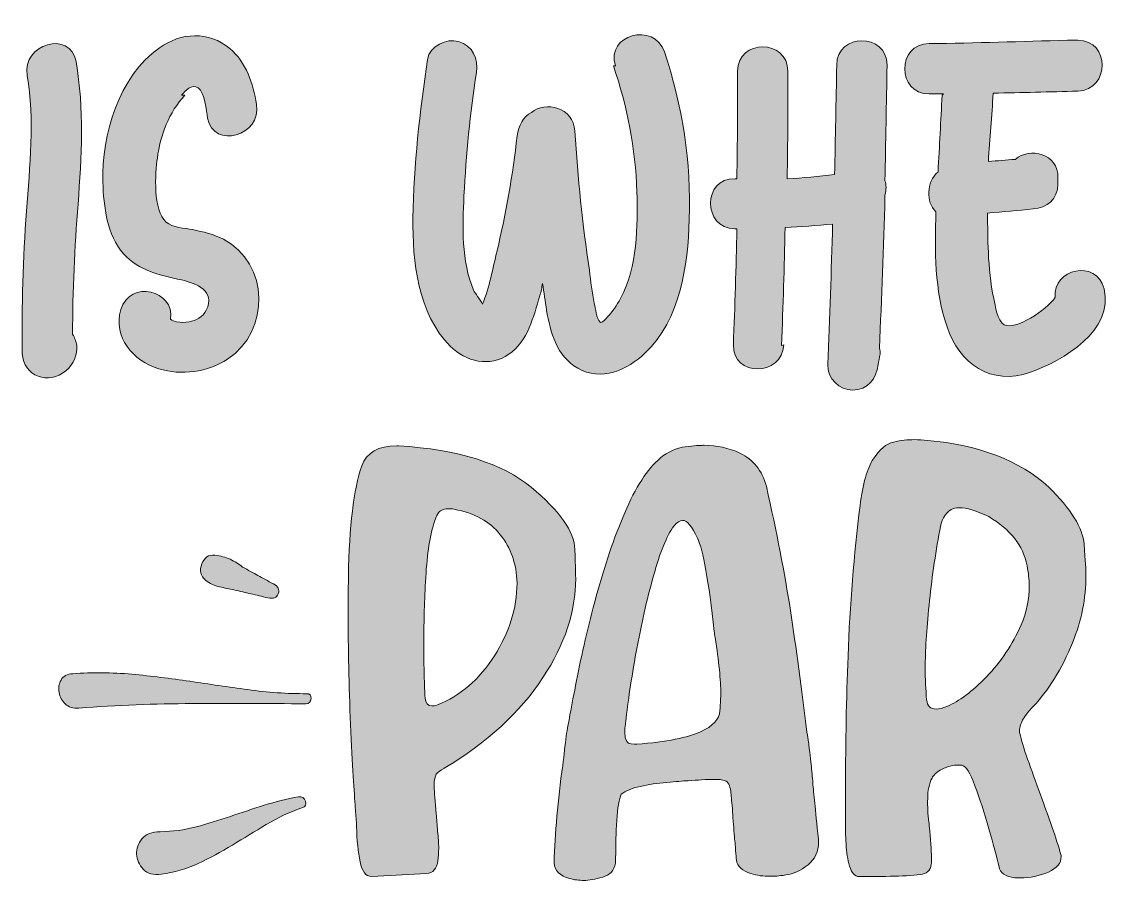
# Model space of a CAD drawing. Header units: inches. Extents: x 50 to 452, y -453 to -47.
# Drawn here: x 49.9 to 250.8, y -452 to -292.3 of the extents above; entities that cross this region are included whole.
import ezdxf

# ---------------------------------------------------------------- set-up
doc = ezdxf.new("R2010")
doc.units = ezdxf.units.IN
doc.header["$MEASUREMENT"] = 0
doc.layers.add('Layer 1', color=7, linetype='Continuous')

# ---------------------------------------------------------------- blocks, each defined once
blk = doc.blocks.new('block 4')
at = {"layer": 'Layer 1', "true_color": 0x0b0b0b}
h = blk.add_hatch(color=28, dxfattribs=at)
h.dxf.hatch_style = 2
edge = h.paths.add_edge_path()
edge.add_spline(control_points=[(89.38, -397.94), (90.5, -398.22), (91.56, -398.47), (92.55, -398.69), (93.54, -398.92), (94.59, -399.17), (95.71, -399.44), (96.7, -399.67), (97.34, -399.41), (97.62, -398.67), (97.9, -397.94), (97.6, -397.32), (96.71, -396.83), (95.69, -396.29), (94.74, -395.77), (93.85, -395.27), (92.97, -394.79), (92.02, -394.26), (91, -393.72), (90.3, -393.15), (89.52, -392.67), (88.68, -392.27), (87.84, -391.87), (86.9, -391.62), (85.85, -391.52), (84.68, -391.39), (83.87, -391.91), (83.41, -393.12), (82.94, -394.33), (83.17, -395.34), (84.09, -396.15), (84.92, -396.78), (85.8, -397.19), (86.72, -397.39), (87.64, -397.58), (88.53, -397.77), (89.38, -397.94)], knot_values=[0, 0, 0, 0, 1, 1, 1, 2, 2, 2, 3, 3, 3, 4, 4, 4, 5, 5, 5, 6, 6, 6, 7, 7, 7, 8, 8, 8, 9, 9, 9, 10, 10, 10, 11, 11, 11, 12, 12, 12, 12], degree=3, periodic=1)
h = blk.add_hatch(color=28, dxfattribs=at)
h.dxf.hatch_style = 2
edge = h.paths.add_edge_path()
edge.add_spline(control_points=[(102.74, -419.12), (103.33, -419.11), (103.66, -418.79), (103.72, -418.17), (103.78, -417.54), (103.52, -417.24), (102.92, -417.25), (99.27, -417.26), (95.62, -417.01), (91.99, -416.5), (88.35, -416), (84.76, -415.48), (81.19, -414.94), (77.63, -414.4), (74.03, -413.97), (70.38, -413.63), (66.74, -413.3), (63.1, -413.27), (59.47, -413.53), (58.39, -413.58), (57.65, -413.98), (57.25, -414.71), (56.86, -415.44), (56.73, -416.22), (56.89, -417.05), (57.04, -417.87), (57.42, -418.57), (58.03, -419.16), (58.63, -419.74), (59.47, -420), (60.55, -419.94), (67.71, -419.39), (74.74, -419.1), (81.64, -419.09), (88.53, -419.08), (95.57, -419.08), (102.74, -419.12)], knot_values=[0, 0, 0, 0, 1, 1, 1, 2, 2, 2, 3, 3, 3, 4, 4, 4, 5, 5, 5, 6, 6, 6, 7, 7, 7, 8, 8, 8, 9, 9, 9, 10, 10, 10, 11, 11, 11, 12, 12, 12, 12], degree=3, periodic=1)
h = blk.add_hatch(color=28, dxfattribs=at)
h.dxf.hatch_style = 2
edge = h.paths.add_edge_path()
edge.add_spline(control_points=[(75.67, -442.91), (74.13, -442.92), (73, -443.38), (72.28, -444.25), (71.56, -445.13), (71.23, -446.07), (71.3, -447.1), (71.37, -448.12), (71.79, -449.04), (72.54, -449.88), (73.3, -450.71), (74.41, -451.01), (75.87, -450.8), (78.29, -450.5), (80.57, -449.84), (82.72, -448.82), (84.88, -447.81), (87, -446.66), (89.1, -445.39), (91.19, -444.12), (93.29, -442.86), (95.38, -441.59), (97.48, -440.31), (99.68, -439.28), (101.98, -438.47), (102.67, -438.28), (102.91, -437.86), (102.68, -437.24), (102.46, -436.62), (102.03, -436.34), (101.39, -436.41), (99.25, -436.81), (97.12, -437.34), (95.03, -437.99), (92.94, -438.65), (90.83, -439.34), (88.72, -440.07), (86.6, -440.79), (84.48, -441.44), (82.34, -442), (80.2, -442.57), (77.98, -442.87), (75.67, -442.91)], knot_values=[0, 0, 0, 0, 1, 1, 1, 2, 2, 2, 3, 3, 3, 4, 4, 4, 5, 5, 5, 6, 6, 6, 7, 7, 7, 8, 8, 8, 9, 9, 9, 10, 10, 10, 11, 11, 11, 12, 12, 12, 13, 13, 13, 14, 14, 14, 14], degree=3, periodic=1)
at = {"layer": 'Layer 1', "lineweight": 0}
for points, knots in [([(89.38, -397.94), (90.5, -398.22), (91.56, -398.47), (92.55, -398.69), (93.54, -398.92), (94.59, -399.17), (95.71, -399.44), (96.7, -399.67), (97.34, -399.41), (97.62, -398.67), (97.9, -397.94), (97.6, -397.32), (96.71, -396.83), (95.69, -396.29), (94.74, -395.77), (93.85, -395.27), (92.97, -394.79), (92.02, -394.26), (91, -393.72), (90.3, -393.15), (89.52, -392.67), (88.68, -392.27), (87.84, -391.87), (86.9, -391.62), (85.85, -391.52), (84.68, -391.39), (83.87, -391.91), (83.41, -393.12), (82.94, -394.33), (83.17, -395.34), (84.09, -396.15), (84.92, -396.78), (85.8, -397.19), (86.72, -397.39), (87.64, -397.58), (88.53, -397.77), (89.38, -397.94)], [0, 0, 0, 0, 1, 1, 1, 2, 2, 2, 3, 3, 3, 4, 4, 4, 5, 5, 5, 6, 6, 6, 7, 7, 7, 8, 8, 8, 9, 9, 9, 10, 10, 10, 11, 11, 11, 12, 12, 12, 12]), ([(102.74, -419.12), (103.33, -419.11), (103.66, -418.79), (103.72, -418.17), (103.78, -417.54), (103.52, -417.24), (102.92, -417.25), (99.27, -417.26), (95.62, -417.01), (91.99, -416.5), (88.35, -416), (84.76, -415.48), (81.19, -414.94), (77.63, -414.4), (74.03, -413.97), (70.38, -413.63), (66.74, -413.3), (63.1, -413.27), (59.47, -413.53), (58.39, -413.58), (57.65, -413.98), (57.25, -414.71), (56.86, -415.44), (56.73, -416.22), (56.89, -417.05), (57.04, -417.87), (57.42, -418.57), (58.03, -419.16), (58.63, -419.74), (59.47, -420), (60.55, -419.94), (67.71, -419.39), (74.74, -419.1), (81.64, -419.09), (88.53, -419.08), (95.57, -419.08), (102.74, -419.12)], [0, 0, 0, 0, 1, 1, 1, 2, 2, 2, 3, 3, 3, 4, 4, 4, 5, 5, 5, 6, 6, 6, 7, 7, 7, 8, 8, 8, 9, 9, 9, 10, 10, 10, 11, 11, 11, 12, 12, 12, 12]), ([(75.67, -442.91), (74.13, -442.92), (73, -443.38), (72.28, -444.25), (71.56, -445.13), (71.23, -446.07), (71.3, -447.1), (71.37, -448.12), (71.79, -449.04), (72.54, -449.88), (73.3, -450.71), (74.41, -451.01), (75.87, -450.8), (78.29, -450.5), (80.57, -449.84), (82.72, -448.82), (84.88, -447.81), (87, -446.66), (89.1, -445.39), (91.19, -444.12), (93.29, -442.86), (95.38, -441.59), (97.48, -440.31), (99.68, -439.28), (101.98, -438.47), (102.67, -438.28), (102.91, -437.86), (102.68, -437.24), (102.46, -436.62), (102.03, -436.34), (101.39, -436.41), (99.25, -436.81), (97.12, -437.34), (95.03, -437.99), (92.94, -438.65), (90.83, -439.34), (88.72, -440.07), (86.6, -440.79), (84.48, -441.44), (82.34, -442), (80.2, -442.57), (77.98, -442.87), (75.67, -442.91)], [0, 0, 0, 0, 1, 1, 1, 2, 2, 2, 3, 3, 3, 4, 4, 4, 5, 5, 5, 6, 6, 6, 7, 7, 7, 8, 8, 8, 9, 9, 9, 10, 10, 10, 11, 11, 11, 12, 12, 12, 13, 13, 13, 14, 14, 14, 14])]:
    blk.add_open_spline(points, degree=3, knots=knots, dxfattribs=at)
blk = doc.blocks.new('block 10')
at = {"layer": 'Layer 1', "true_color": 0x0b0b0b}
h = blk.add_hatch(color=28, dxfattribs=at)
h.dxf.hatch_style = 2
edge = h.paths.add_edge_path()
edge.add_spline(control_points=[(114.99, -451.25), (113.89, -451.2), (113.18, -450.3), (112.83, -448.49), (112.48, -446.68), (112.23, -444.52), (112.18, -441.96), (112.13, -440.91), (112.03, -439.91), (111.98, -438.9), (111.78, -436.54), (111.48, -431.72), (111.12, -424.34), (110.78, -416.96), (110.62, -410.03), (110.62, -403.55), (110.62, -400.89), (110.62, -398.18), (110.67, -395.42), (110.82, -386.13), (111.63, -379.25), (113.13, -374.89), (114.04, -372.43), (116.2, -371.17), (119.66, -371.17), (119.66, -371.17), (119.96, -371.17), (119.96, -371.17), (131.06, -371.87), (139.29, -374.43), (144.61, -378.85), (149.94, -383.27), (152.65, -387.14), (152.75, -390.45), (152.85, -393.76), (152.9, -395.57), (152.9, -395.87), (152.9, -401.95), (150.89, -408.07), (146.82, -414.25), (142.56, -420.73), (136.43, -426.35), (128.45, -431.12), (128.4, -431.12), (128.4, -431.12), (128.4, -431.17), (127.75, -431.52), (127.24, -431.87), (126.99, -432.22), (126.74, -432.63), (126.59, -433.28), (126.59, -434.18), (126.59, -434.18), (126.59, -434.48), (126.59, -434.48), (126.64, -435.54), (126.74, -437.25), (126.99, -439.6), (127.04, -440.56), (127.14, -441.61), (127.24, -442.82), (127.39, -443.97), (127.44, -445.03), (127.44, -445.98), (127.44, -446.83), (127.39, -447.59), (127.29, -448.29), (127.09, -449.8), (126.39, -450.6), (125.19, -450.7), (125.19, -450.7), (114.99, -451.25), (114.99, -451.25)], knot_values=[0, 0, 0, 0, 1, 1, 1, 2, 2, 2, 3, 3, 3, 4, 4, 4, 5, 5, 5, 6, 6, 6, 7, 7, 7, 8, 8, 8, 9, 9, 9, 10, 10, 10, 11, 11, 11, 12, 12, 12, 13, 13, 13, 14, 14, 14, 15, 15, 15, 16, 16, 16, 17, 17, 17, 18, 18, 18, 19, 19, 19, 20, 20, 20, 21, 21, 21, 22, 22, 22, 23, 23, 23, 24, 24, 24, 24], degree=3, periodic=1)
edge = h.paths.add_edge_path()
edge.add_spline(control_points=[(125.03, -395.62), (124.78, -399.94), (124.68, -403.86), (124.68, -407.37), (124.68, -407.37), (124.68, -409.98), (124.68, -409.98), (124.73, -414.25), (124.83, -416.96), (124.93, -418.07), (125.03, -419.02), (125.44, -419.52), (126.19, -419.52), (126.49, -419.52), (126.84, -419.47), (127.19, -419.32), (131.46, -417.66), (134.97, -414.6), (137.79, -410.23), (140.55, -405.86), (141.96, -401.35), (142, -396.68), (141.9, -393.11), (140.85, -390.15), (138.89, -387.69), (136.93, -385.23), (134.07, -383.67), (130.31, -382.97), (129.9, -382.87), (129.55, -382.87), (129.2, -382.87), (128.7, -382.87), (128.3, -382.92), (128, -383.12), (127.44, -383.42), (127.04, -384.07), (126.69, -385.08), (125.84, -387.74), (125.28, -391.25), (125.03, -395.62)], knot_values=[0, 0, 0, 0, 1, 1, 1, 2, 2, 2, 3, 3, 3, 4, 4, 4, 5, 5, 5, 6, 6, 6, 7, 7, 7, 8, 8, 8, 9, 9, 9, 10, 10, 10, 11, 11, 11, 12, 12, 12, 13, 13, 13, 13], degree=3, periodic=1)
h = blk.add_hatch(color=28, dxfattribs=at)
h.dxf.hatch_style = 2
edge = h.paths.add_edge_path()
edge.add_spline(control_points=[(153.25, -413.9), (154.2, -408.98), (155.46, -403.71), (157.02, -398.08), (158.57, -392.51), (160.33, -387.39), (162.39, -382.77), (164.4, -378.2), (166.66, -374.94), (169.11, -373.03), (170.67, -371.97), (172.28, -371.37), (173.83, -371.27), (175.44, -371.12), (176.39, -371.07), (176.8, -371.07), (179.11, -371.07), (181.32, -371.57), (183.43, -372.53), (185.88, -373.68), (187.54, -375.74), (188.34, -378.7), (190.25, -387.24), (191.76, -394.92), (192.81, -401.8), (193.87, -408.68), (194.87, -416.21), (195.88, -424.39), (195.88, -424.39), (195.98, -424.99), (195.98, -424.99), (196.33, -427.35), (196.53, -429.16), (196.68, -430.37), (196.78, -431.57), (196.88, -432.73), (196.98, -433.83), (197.03, -434.78), (197.18, -436.04), (197.33, -437.6), (197.48, -439.15), (197.68, -441.41), (198.03, -444.27), (198.03, -444.27), (198.03, -444.78), (198.03, -444.78), (198.03, -446.63), (197.38, -448.04), (196.08, -449.04), (194.67, -450.15), (193.32, -450.8), (191.96, -450.95), (190.65, -451.15), (189.7, -451.2), (189.05, -451.2), (187.79, -451.2), (186.59, -451.05), (185.48, -450.7), (183.88, -450.2), (182.97, -449.34), (182.77, -448.19), (182.72, -447.84), (182.67, -447.24), (182.62, -446.38), (182.57, -445.53), (182.47, -444.52), (182.37, -443.37), (182.22, -441.71), (182.12, -440.16), (182.02, -438.6), (181.87, -437.09), (181.77, -436.04), (181.72, -435.44), (181.57, -434.28), (181.21, -433.58), (180.66, -433.43), (180.11, -433.23), (179.41, -433.18), (178.65, -433.18), (178, -433.18), (177.2, -433.18), (176.3, -433.28), (175.54, -433.33), (174.74, -433.38), (173.83, -433.43), (172.83, -433.48), (171.48, -433.58), (169.82, -433.73), (168.11, -433.88), (166.45, -434.13), (164.9, -434.48), (163.29, -434.84), (162.14, -435.34), (161.38, -435.94), (160.93, -436.84), (160.68, -438.45), (160.53, -440.81), (160.38, -443.17), (160.33, -445.28), (160.33, -447.09), (160.28, -447.84), (160.28, -448.39), (160.28, -448.74), (160.08, -450.1), (159.27, -451), (157.92, -451.35), (156.51, -451.75), (155.36, -451.96), (154.4, -451.96), (153.55, -451.96), (152.65, -451.86), (151.79, -451.6), (149.99, -451.15), (149.03, -450.2), (148.88, -448.69), (149.03, -443.22), (149.58, -437.14), (150.49, -430.57), (150.74, -428.61), (150.94, -426.8), (151.14, -425.14), (151.54, -422.58), (152.25, -418.87), (153.25, -413.9)], knot_values=[0, 0, 0, 0, 1, 1, 1, 2, 2, 2, 3, 3, 3, 4, 4, 4, 5, 5, 5, 6, 6, 6, 7, 7, 7, 8, 8, 8, 9, 9, 9, 10, 10, 10, 11, 11, 11, 12, 12, 12, 13, 13, 13, 14, 14, 14, 15, 15, 15, 16, 16, 16, 17, 17, 17, 18, 18, 18, 19, 19, 19, 20, 20, 20, 21, 21, 21, 22, 22, 22, 23, 23, 23, 24, 24, 24, 25, 25, 25, 26, 26, 26, 27, 27, 27, 28, 28, 28, 29, 29, 29, 30, 30, 30, 31, 31, 31, 32, 32, 32, 33, 33, 33, 34, 34, 34, 35, 35, 35, 36, 36, 36, 37, 37, 37, 38, 38, 38, 39, 39, 39, 40, 40, 40, 41, 41, 41, 41], degree=3, periodic=1)
edge = h.paths.add_edge_path()
edge.add_spline(control_points=[(175.54, -388.34), (174.49, -386.13), (173.58, -385.03), (172.78, -385.03), (172.28, -385.03), (171.73, -385.38), (171.17, -386.08), (169.82, -387.89), (168.56, -391), (167.36, -395.37), (166.1, -399.79), (165.05, -404.51), (164.15, -409.48), (163.24, -414.5), (162.59, -418.82), (162.19, -422.43), (162.19, -422.58), (162.19, -422.73), (162.14, -422.89), (162.03, -423.44), (162.03, -423.89), (162.03, -424.34), (162.03, -424.84), (162.09, -425.3), (162.19, -425.7), (162.34, -426.35), (162.89, -426.65), (163.84, -426.65), (163.84, -426.65), (164.24, -426.65), (164.24, -426.65), (169.82, -426.2), (173.79, -425.4), (176.09, -424.34), (178.4, -423.29), (179.61, -421.98), (179.71, -420.42), (179.81, -418.87), (179.86, -417.86), (179.86, -417.31), (179.86, -414.75), (179.51, -411.24), (178.81, -406.82), (178.75, -406.47), (178.7, -406.07), (178.65, -405.66), (177.6, -396.32), (176.6, -390.55), (175.54, -388.34)], knot_values=[0, 0, 0, 0, 1, 1, 1, 2, 2, 2, 3, 3, 3, 4, 4, 4, 5, 5, 5, 6, 6, 6, 7, 7, 7, 8, 8, 8, 9, 9, 9, 10, 10, 10, 11, 11, 11, 12, 12, 12, 13, 13, 13, 14, 14, 14, 15, 15, 15, 16, 16, 16, 16], degree=3, periodic=1)
h = blk.add_hatch(color=28, dxfattribs=at)
h.dxf.hatch_style = 2
edge = h.paths.add_edge_path()
edge.add_spline(control_points=[(231.62, -449.45), (231.17, -447.69), (230.52, -445.33), (229.71, -442.37), (228.86, -439.45), (228, -436.79), (227.1, -434.38), (226.2, -431.97), (225.39, -430.67), (224.64, -430.52), (224.64, -430.52), (224.19, -430.52), (224.19, -430.52), (222.99, -430.52), (221.93, -430.77), (221.03, -431.27), (220.02, -431.82), (219.37, -432.37), (219.12, -432.93), (218.57, -434.03), (218.32, -435.29), (218.32, -436.74), (218.27, -438.2), (218.36, -439.66), (218.52, -441.11), (218.57, -441.26), (218.57, -441.41), (218.57, -441.56), (218.57, -441.66), (218.57, -441.76), (218.62, -441.81), (218.87, -444.37), (219.02, -446.33), (219.02, -447.69), (219.02, -448.19), (219.02, -448.59), (218.97, -448.94), (218.82, -450.15), (218.11, -450.8), (216.96, -450.85), (215.4, -451.05), (213.49, -451.15), (211.34, -451.2), (209.13, -451.25), (207.22, -451.25), (205.56, -451.25), (204.76, -451.2), (204.16, -450.55), (203.81, -449.3), (203.45, -448.09), (203.2, -446.73), (203.15, -445.18), (203.05, -443.62), (203.05, -442.17), (203.05, -440.91), (203.05, -440.91), (203.05, -434.18), (203.05, -434.18), (203.05, -426.3), (203.2, -418.32), (203.51, -410.28), (203.85, -400.79), (204.61, -391.46), (205.76, -382.27), (206.27, -378.25), (207.07, -375.34), (208.22, -373.58), (209.38, -371.82), (210.63, -370.77), (211.99, -370.47), (213.34, -370.17), (214.6, -370.02), (215.85, -370.02), (216.61, -370.02), (217.41, -370.07), (218.27, -370.17), (227.91, -371.02), (235.44, -373.88), (240.81, -378.85), (244.98, -382.92), (247.14, -386.43), (247.39, -389.45), (247.64, -392.51), (247.74, -394.42), (247.74, -395.27), (247.74, -399.54), (246.89, -403.71), (245.23, -407.77), (243.27, -412.64), (240.76, -416.61), (237.8, -419.77), (237.19, -420.38), (236.64, -421.08), (236.14, -421.88), (235.64, -422.68), (235.39, -423.44), (235.39, -424.14), (235.39, -424.29), (235.39, -424.49), (235.44, -424.64), (235.69, -425.8), (236.19, -427.4), (236.89, -429.41), (237.6, -431.42), (238.35, -433.58), (239.2, -435.89), (240.91, -440.46), (242.21, -444.17), (243.07, -447.14), (243.07, -447.29), (243.12, -447.44), (243.12, -447.54), (243.12, -448.74), (242.32, -449.7), (240.76, -450.4), (239.1, -451.15), (237.34, -451.5), (235.49, -451.5), (235.49, -451.5), (235.24, -451.5), (235.24, -451.5), (233.28, -451.45), (232.12, -450.9), (231.67, -449.8), (231.62, -449.7), (231.62, -449.6), (231.62, -449.45)], knot_values=[0, 0, 0, 0, 1, 1, 1, 2, 2, 2, 3, 3, 3, 4, 4, 4, 5, 5, 5, 6, 6, 6, 7, 7, 7, 8, 8, 8, 9, 9, 9, 10, 10, 10, 11, 11, 11, 12, 12, 12, 13, 13, 13, 14, 14, 14, 15, 15, 15, 16, 16, 16, 17, 17, 17, 18, 18, 18, 19, 19, 19, 20, 20, 20, 21, 21, 21, 22, 22, 22, 23, 23, 23, 24, 24, 24, 25, 25, 25, 26, 26, 26, 27, 27, 27, 28, 28, 28, 29, 29, 29, 30, 30, 30, 31, 31, 31, 32, 32, 32, 33, 33, 33, 34, 34, 34, 35, 35, 35, 36, 36, 36, 37, 37, 37, 38, 38, 38, 39, 39, 39, 40, 40, 40, 41, 41, 41, 42, 42, 42, 42], degree=3, periodic=1)
edge = h.paths.add_edge_path()
edge.add_spline(control_points=[(224.19, -382.67), (223.59, -382.67), (223.09, -382.77), (222.68, -383.02), (221.48, -383.77), (220.78, -385.03), (220.57, -386.84), (219.72, -391.5), (219.02, -396.17), (218.57, -400.79), (218.11, -405.46), (217.86, -409.33), (217.86, -412.39), (217.86, -414.5), (217.97, -416.46), (218.11, -418.37), (218.27, -419.52), (218.87, -420.12), (219.92, -420.12), (220.42, -420.12), (221.13, -419.92), (221.88, -419.62), (224.14, -418.67), (226.6, -416.86), (229.26, -414.1), (231.92, -411.34), (234.08, -408.12), (235.69, -404.46), (236.69, -402.05), (237.19, -399.64), (237.19, -397.23), (237.19, -395.97), (237.04, -394.72), (236.79, -393.46), (236.04, -389.7), (233.68, -386.68), (229.66, -384.33), (227.3, -383.22), (225.5, -382.67), (224.19, -382.67)], knot_values=[0, 0, 0, 0, 1, 1, 1, 2, 2, 2, 3, 3, 3, 4, 4, 4, 5, 5, 5, 6, 6, 6, 7, 7, 7, 8, 8, 8, 9, 9, 9, 10, 10, 10, 11, 11, 11, 12, 12, 12, 13, 13, 13, 13], degree=3, periodic=1)
at = {"layer": 'Layer 1', "lineweight": 0}
for points, knots in [([(114.99, -451.25), (113.89, -451.2), (113.18, -450.3), (112.83, -448.49), (112.48, -446.68), (112.23, -444.52), (112.18, -441.96), (112.13, -440.91), (112.03, -439.91), (111.98, -438.9), (111.78, -436.54), (111.48, -431.72), (111.12, -424.34), (110.78, -416.96), (110.62, -410.03), (110.62, -403.55), (110.62, -400.89), (110.62, -398.18), (110.67, -395.42), (110.82, -386.13), (111.63, -379.25), (113.13, -374.89), (114.04, -372.43), (116.2, -371.17), (119.66, -371.17), (119.66, -371.17), (119.96, -371.17), (119.96, -371.17), (131.06, -371.87), (139.29, -374.43), (144.61, -378.85), (149.94, -383.27), (152.65, -387.14), (152.75, -390.45), (152.85, -393.76), (152.9, -395.57), (152.9, -395.87), (152.9, -401.95), (150.89, -408.07), (146.82, -414.25), (142.56, -420.73), (136.43, -426.35), (128.45, -431.12), (128.4, -431.12), (128.4, -431.12), (128.4, -431.17), (127.75, -431.52), (127.24, -431.87), (126.99, -432.22), (126.74, -432.63), (126.59, -433.28), (126.59, -434.18), (126.59, -434.18), (126.59, -434.48), (126.59, -434.48), (126.64, -435.54), (126.74, -437.25), (126.99, -439.6), (127.04, -440.56), (127.14, -441.61), (127.24, -442.82), (127.39, -443.97), (127.44, -445.03), (127.44, -445.98), (127.44, -446.83), (127.39, -447.59), (127.29, -448.29), (127.09, -449.8), (126.39, -450.6), (125.19, -450.7), (125.19, -450.7), (114.99, -451.25), (114.99, -451.25)], [0, 0, 0, 0, 1, 1, 1, 2, 2, 2, 3, 3, 3, 4, 4, 4, 5, 5, 5, 6, 6, 6, 7, 7, 7, 8, 8, 8, 9, 9, 9, 10, 10, 10, 11, 11, 11, 12, 12, 12, 13, 13, 13, 14, 14, 14, 15, 15, 15, 16, 16, 16, 17, 17, 17, 18, 18, 18, 19, 19, 19, 20, 20, 20, 21, 21, 21, 22, 22, 22, 23, 23, 23, 24, 24, 24, 24]), ([(153.25, -413.9), (154.2, -408.98), (155.46, -403.71), (157.02, -398.08), (158.57, -392.51), (160.33, -387.39), (162.39, -382.77), (164.4, -378.2), (166.66, -374.94), (169.11, -373.03), (170.67, -371.97), (172.28, -371.37), (173.83, -371.27), (175.44, -371.12), (176.39, -371.07), (176.8, -371.07), (179.11, -371.07), (181.32, -371.57), (183.43, -372.53), (185.88, -373.68), (187.54, -375.74), (188.34, -378.7), (190.25, -387.24), (191.76, -394.92), (192.81, -401.8), (193.87, -408.68), (194.87, -416.21), (195.88, -424.39), (195.88, -424.39), (195.98, -424.99), (195.98, -424.99), (196.33, -427.35), (196.53, -429.16), (196.68, -430.37), (196.78, -431.57), (196.88, -432.73), (196.98, -433.83), (197.03, -434.78), (197.18, -436.04), (197.33, -437.6), (197.48, -439.15), (197.68, -441.41), (198.03, -444.27), (198.03, -444.27), (198.03, -444.78), (198.03, -444.78), (198.03, -446.63), (197.38, -448.04), (196.08, -449.04), (194.67, -450.15), (193.32, -450.8), (191.96, -450.95), (190.65, -451.15), (189.7, -451.2), (189.05, -451.2), (187.79, -451.2), (186.59, -451.05), (185.48, -450.7), (183.88, -450.2), (182.97, -449.34), (182.77, -448.19), (182.72, -447.84), (182.67, -447.24), (182.62, -446.38), (182.57, -445.53), (182.47, -444.52), (182.37, -443.37), (182.22, -441.71), (182.12, -440.16), (182.02, -438.6), (181.87, -437.09), (181.77, -436.04), (181.72, -435.44), (181.57, -434.28), (181.21, -433.58), (180.66, -433.43), (180.11, -433.23), (179.41, -433.18), (178.65, -433.18), (178, -433.18), (177.2, -433.18), (176.3, -433.28), (175.54, -433.33), (174.74, -433.38), (173.83, -433.43), (172.83, -433.48), (171.48, -433.58), (169.82, -433.73), (168.11, -433.88), (166.45, -434.13), (164.9, -434.48), (163.29, -434.84), (162.14, -435.34), (161.38, -435.94), (160.93, -436.84), (160.68, -438.45), (160.53, -440.81), (160.38, -443.17), (160.33, -445.28), (160.33, -447.09), (160.28, -447.84), (160.28, -448.39), (160.28, -448.74), (160.08, -450.1), (159.27, -451), (157.92, -451.35), (156.51, -451.75), (155.36, -451.96), (154.4, -451.96), (153.55, -451.96), (152.65, -451.86), (151.79, -451.6), (149.99, -451.15), (149.03, -450.2), (148.88, -448.69), (149.03, -443.22), (149.58, -437.14), (150.49, -430.57), (150.74, -428.61), (150.94, -426.8), (151.14, -425.14), (151.54, -422.58), (152.25, -418.87), (153.25, -413.9)], [0, 0, 0, 0, 1, 1, 1, 2, 2, 2, 3, 3, 3, 4, 4, 4, 5, 5, 5, 6, 6, 6, 7, 7, 7, 8, 8, 8, 9, 9, 9, 10, 10, 10, 11, 11, 11, 12, 12, 12, 13, 13, 13, 14, 14, 14, 15, 15, 15, 16, 16, 16, 17, 17, 17, 18, 18, 18, 19, 19, 19, 20, 20, 20, 21, 21, 21, 22, 22, 22, 23, 23, 23, 24, 24, 24, 25, 25, 25, 26, 26, 26, 27, 27, 27, 28, 28, 28, 29, 29, 29, 30, 30, 30, 31, 31, 31, 32, 32, 32, 33, 33, 33, 34, 34, 34, 35, 35, 35, 36, 36, 36, 37, 37, 37, 38, 38, 38, 39, 39, 39, 40, 40, 40, 41, 41, 41, 41]), ([(231.62, -449.45), (231.17, -447.69), (230.52, -445.33), (229.71, -442.37), (228.86, -439.45), (228, -436.79), (227.1, -434.38), (226.2, -431.97), (225.39, -430.67), (224.64, -430.52), (224.64, -430.52), (224.19, -430.52), (224.19, -430.52), (222.99, -430.52), (221.93, -430.77), (221.03, -431.27), (220.02, -431.82), (219.37, -432.37), (219.12, -432.93), (218.57, -434.03), (218.32, -435.29), (218.32, -436.74), (218.27, -438.2), (218.36, -439.66), (218.52, -441.11), (218.57, -441.26), (218.57, -441.41), (218.57, -441.56), (218.57, -441.66), (218.57, -441.76), (218.62, -441.81), (218.87, -444.37), (219.02, -446.33), (219.02, -447.69), (219.02, -448.19), (219.02, -448.59), (218.97, -448.94), (218.82, -450.15), (218.11, -450.8), (216.96, -450.85), (215.4, -451.05), (213.49, -451.15), (211.34, -451.2), (209.13, -451.25), (207.22, -451.25), (205.56, -451.25), (204.76, -451.2), (204.16, -450.55), (203.81, -449.3), (203.45, -448.09), (203.2, -446.73), (203.15, -445.18), (203.05, -443.62), (203.05, -442.17), (203.05, -440.91), (203.05, -440.91), (203.05, -434.18), (203.05, -434.18), (203.05, -426.3), (203.2, -418.32), (203.51, -410.28), (203.85, -400.79), (204.61, -391.46), (205.76, -382.27), (206.27, -378.25), (207.07, -375.34), (208.22, -373.58), (209.38, -371.82), (210.63, -370.77), (211.99, -370.47), (213.34, -370.17), (214.6, -370.02), (215.85, -370.02), (216.61, -370.02), (217.41, -370.07), (218.27, -370.17), (227.91, -371.02), (235.44, -373.88), (240.81, -378.85), (244.98, -382.92), (247.14, -386.43), (247.39, -389.45), (247.64, -392.51), (247.74, -394.42), (247.74, -395.27), (247.74, -399.54), (246.89, -403.71), (245.23, -407.77), (243.27, -412.64), (240.76, -416.61), (237.8, -419.77), (237.19, -420.38), (236.64, -421.08), (236.14, -421.88), (235.64, -422.68), (235.39, -423.44), (235.39, -424.14), (235.39, -424.29), (235.39, -424.49), (235.44, -424.64), (235.69, -425.8), (236.19, -427.4), (236.89, -429.41), (237.6, -431.42), (238.35, -433.58), (239.2, -435.89), (240.91, -440.46), (242.21, -444.17), (243.07, -447.14), (243.07, -447.29), (243.12, -447.44), (243.12, -447.54), (243.12, -448.74), (242.32, -449.7), (240.76, -450.4), (239.1, -451.15), (237.34, -451.5), (235.49, -451.5), (235.49, -451.5), (235.24, -451.5), (235.24, -451.5), (233.28, -451.45), (232.12, -450.9), (231.67, -449.8), (231.62, -449.7), (231.62, -449.6), (231.62, -449.45)], [0, 0, 0, 0, 1, 1, 1, 2, 2, 2, 3, 3, 3, 4, 4, 4, 5, 5, 5, 6, 6, 6, 7, 7, 7, 8, 8, 8, 9, 9, 9, 10, 10, 10, 11, 11, 11, 12, 12, 12, 13, 13, 13, 14, 14, 14, 15, 15, 15, 16, 16, 16, 17, 17, 17, 18, 18, 18, 19, 19, 19, 20, 20, 20, 21, 21, 21, 22, 22, 22, 23, 23, 23, 24, 24, 24, 25, 25, 25, 26, 26, 26, 27, 27, 27, 28, 28, 28, 29, 29, 29, 30, 30, 30, 31, 31, 31, 32, 32, 32, 33, 33, 33, 34, 34, 34, 35, 35, 35, 36, 36, 36, 37, 37, 37, 38, 38, 38, 39, 39, 39, 40, 40, 40, 41, 41, 41, 42, 42, 42, 42]), ([(125.03, -395.62), (124.78, -399.94), (124.68, -403.86), (124.68, -407.37), (124.68, -407.37), (124.68, -409.98), (124.68, -409.98), (124.73, -414.25), (124.83, -416.96), (124.93, -418.07), (125.03, -419.02), (125.44, -419.52), (126.19, -419.52), (126.49, -419.52), (126.84, -419.47), (127.19, -419.32), (131.46, -417.66), (134.97, -414.6), (137.79, -410.23), (140.55, -405.86), (141.96, -401.35), (142, -396.68), (141.9, -393.11), (140.85, -390.15), (138.89, -387.69), (136.93, -385.23), (134.07, -383.67), (130.31, -382.97), (129.9, -382.87), (129.55, -382.87), (129.2, -382.87), (128.7, -382.87), (128.3, -382.92), (128, -383.12), (127.44, -383.42), (127.04, -384.07), (126.69, -385.08), (125.84, -387.74), (125.28, -391.25), (125.03, -395.62)], [0, 0, 0, 0, 1, 1, 1, 2, 2, 2, 3, 3, 3, 4, 4, 4, 5, 5, 5, 6, 6, 6, 7, 7, 7, 8, 8, 8, 9, 9, 9, 10, 10, 10, 11, 11, 11, 12, 12, 12, 13, 13, 13, 13]), ([(224.19, -382.67), (223.59, -382.67), (223.09, -382.77), (222.68, -383.02), (221.48, -383.77), (220.78, -385.03), (220.57, -386.84), (219.72, -391.5), (219.02, -396.17), (218.57, -400.79), (218.11, -405.46), (217.86, -409.33), (217.86, -412.39), (217.86, -414.5), (217.97, -416.46), (218.11, -418.37), (218.27, -419.52), (218.87, -420.12), (219.92, -420.12), (220.42, -420.12), (221.13, -419.92), (221.88, -419.62), (224.14, -418.67), (226.6, -416.86), (229.26, -414.1), (231.92, -411.34), (234.08, -408.12), (235.69, -404.46), (236.69, -402.05), (237.19, -399.64), (237.19, -397.23), (237.19, -395.97), (237.04, -394.72), (236.79, -393.46), (236.04, -389.7), (233.68, -386.68), (229.66, -384.33), (227.3, -383.22), (225.5, -382.67), (224.19, -382.67)], [0, 0, 0, 0, 1, 1, 1, 2, 2, 2, 3, 3, 3, 4, 4, 4, 5, 5, 5, 6, 6, 6, 7, 7, 7, 8, 8, 8, 9, 9, 9, 10, 10, 10, 11, 11, 11, 12, 12, 12, 13, 13, 13, 13]), ([(175.54, -388.34), (174.49, -386.13), (173.58, -385.03), (172.78, -385.03), (172.28, -385.03), (171.73, -385.38), (171.17, -386.08), (169.82, -387.89), (168.56, -391), (167.36, -395.37), (166.1, -399.79), (165.05, -404.51), (164.15, -409.48), (163.24, -414.5), (162.59, -418.82), (162.19, -422.43), (162.19, -422.58), (162.19, -422.73), (162.14, -422.89), (162.03, -423.44), (162.03, -423.89), (162.03, -424.34), (162.03, -424.84), (162.09, -425.3), (162.19, -425.7), (162.34, -426.35), (162.89, -426.65), (163.84, -426.65), (163.84, -426.65), (164.24, -426.65), (164.24, -426.65), (169.82, -426.2), (173.79, -425.4), (176.09, -424.34), (178.4, -423.29), (179.61, -421.98), (179.71, -420.42), (179.81, -418.87), (179.86, -417.86), (179.86, -417.31), (179.86, -414.75), (179.51, -411.24), (178.81, -406.82), (178.75, -406.47), (178.7, -406.07), (178.65, -405.66), (177.6, -396.32), (176.6, -390.55), (175.54, -388.34)], [0, 0, 0, 0, 1, 1, 1, 2, 2, 2, 3, 3, 3, 4, 4, 4, 5, 5, 5, 6, 6, 6, 7, 7, 7, 8, 8, 8, 9, 9, 9, 10, 10, 10, 11, 11, 11, 12, 12, 12, 13, 13, 13, 14, 14, 14, 15, 15, 15, 16, 16, 16, 16])]:
    blk.add_open_spline(points, degree=3, knots=knots, dxfattribs=at)
blk = doc.blocks.new('block 12')
at = {"layer": 'Layer 1', "true_color": 0x0b0b0b}
h = blk.add_hatch(color=28, dxfattribs=at)
h.dxf.hatch_style = 2
edge = h.paths.add_edge_path()
edge.add_spline(control_points=[(160.31, -300.51), (158.39, -294.74), (167.48, -292.31), (169.4, -297.95), (172.73, -307.93), (174.4, -318.56), (174.01, -329.06), (173.75, -337.77), (172.35, -347.63), (165.82, -353.9), (162.49, -357.11), (157.62, -359.28), (153.27, -356.72), (149.42, -354.54), (148.14, -350.06), (147.5, -345.96), (147.25, -344.3), (146.99, -342.63), (146.73, -340.97), (146.61, -341.74), (146.48, -342.51), (146.22, -343.28), (145.07, -347.12), (144.05, -351.73), (140.46, -354.16), (136.87, -356.59), (132.52, -355.57), (129.58, -352.62), (123.56, -346.6), (122.53, -336.87), (122.66, -328.81), (122.79, -318.95), (123.94, -309.09), (125.35, -299.35), (125.73, -296.79), (128.94, -295.38), (131.11, -296.02), (133.8, -296.79), (134.83, -299.23), (134.44, -301.79), (133.29, -309.34), (132.52, -317.02), (132.14, -324.71), (131.88, -330.47), (131.62, -336.74), (133.93, -342.25), (134.19, -342.76), (135.08, -343.92), (135.59, -344.81), (136.87, -341.74), (137.51, -338.15), (138.28, -334.95), (139.95, -327.91), (141.23, -320.74), (142, -313.57), (142.25, -311.65), (143.15, -309.98), (144.69, -309.21), (147.25, -307.04), (152.5, -308.19), (152.75, -312.67), (153.27, -321.38), (154.16, -329.96), (155.44, -338.54), (155.7, -340.59), (155.95, -342.63), (156.34, -344.68), (156.6, -345.71), (156.72, -347.37), (157.49, -348.27), (158, -348.14), (158.52, -347.5), (158.77, -347.24), (159.8, -346.22), (160.56, -345.07), (161.21, -343.79), (164.41, -337.9), (164.41, -330.34), (164.28, -323.94), (164.02, -315.87), (162.49, -308.06), (159.92, -300.51), (159.92, -300.51), (160.31, -300.51), (160.31, -300.51)], knot_values=[0, 0, 0, 0, 1, 1, 1, 2, 2, 2, 3, 3, 3, 4, 4, 4, 5, 5, 5, 6, 6, 6, 7, 7, 7, 8, 8, 8, 9, 9, 9, 10, 10, 10, 11, 11, 11, 12, 12, 12, 13, 13, 13, 14, 14, 14, 15, 15, 15, 16, 16, 16, 17, 17, 17, 18, 18, 18, 19, 19, 19, 20, 20, 20, 21, 21, 21, 22, 22, 22, 23, 23, 23, 24, 24, 24, 25, 25, 25, 26, 26, 26, 27, 27, 27, 28, 28, 28, 28], degree=3, periodic=1)
h = blk.add_hatch(color=28, dxfattribs=at)
h.dxf.hatch_style = 2
edge = h.paths.add_edge_path()
edge.add_spline(control_points=[(50.05, -354.16), (49.92, -345.2), (50.18, -336.36), (50.82, -327.52), (51.46, -319.2), (52.36, -310.62), (50.95, -302.3), (49.92, -296.41), (59.02, -293.85), (60.04, -299.74), (61.58, -308.57), (61.06, -317.41), (60.42, -326.24), (59.78, -334.31), (59.4, -342.38), (59.4, -350.45), (59.78, -351.09), (60.04, -351.73), (60.17, -352.5), (60.3, -354.29), (59.53, -356.08), (58.12, -357.23), (55.05, -359.92), (50.18, -358.26), (50.05, -354.03), (50.05, -354.03), (50.05, -354.16), (50.05, -354.16)], knot_values=[0, 0, 0, 0, 1, 1, 1, 2, 2, 2, 3, 3, 3, 4, 4, 4, 5, 5, 5, 6, 6, 6, 7, 7, 7, 8, 8, 8, 9, 9, 9, 9], degree=3, periodic=1)
h = blk.add_hatch(color=28, dxfattribs=at)
h.dxf.hatch_style = 2
edge = h.paths.add_edge_path()
edge.add_spline(control_points=[(80.27, -306.01), (77.33, -309.09), (75.66, -313.57), (75.15, -317.67), (74.77, -320.48), (74.25, -327.4), (76.82, -329.57), (77.97, -330.6), (80.27, -330.73), (81.68, -330.98), (83.73, -331.37), (85.65, -331.88), (87.44, -332.77), (96.02, -337.26), (96.15, -349.81), (88.21, -355.06), (84.5, -357.49), (79.63, -358.13), (75.41, -356.85), (70.67, -355.44), (66.83, -350.96), (68.36, -345.84), (70.03, -340.2), (78.48, -342.25), (77.58, -347.63), (77.97, -347.89), (78.35, -348.01), (78.74, -348.14), (79.5, -348.27), (80.27, -348.27), (81.04, -348.14), (82.32, -347.89), (83.6, -347.24), (84.24, -345.96), (86.04, -342.38), (82.45, -340.97), (79.63, -340.33), (75.66, -339.43), (71.69, -338.66), (68.88, -335.46), (65.8, -332.01), (65.16, -326.63), (65.03, -322.15), (64.78, -313.31), (67.98, -302.56), (75.53, -297.18), (79.5, -294.36), (84.75, -293.98), (88.6, -297.31), (91.67, -299.87), (92.95, -303.84), (93.59, -307.68), (94.62, -313.57), (85.52, -316.13), (84.5, -310.24), (84.24, -308.83), (83.99, -305.5), (82.71, -304.6), (81.55, -303.84), (80.4, -305.12), (79.63, -306.01), (79.63, -306.01), (80.27, -306.01), (80.27, -306.01)], knot_values=[0, 0, 0, 0, 1, 1, 1, 2, 2, 2, 3, 3, 3, 4, 4, 4, 5, 5, 5, 6, 6, 6, 7, 7, 7, 8, 8, 8, 9, 9, 9, 10, 10, 10, 11, 11, 11, 12, 12, 12, 13, 13, 13, 14, 14, 14, 15, 15, 15, 16, 16, 16, 17, 17, 17, 18, 18, 18, 19, 19, 19, 20, 20, 20, 21, 21, 21, 21], degree=3, periodic=1)
h = blk.add_hatch(color=28, dxfattribs=at)
h.dxf.hatch_style = 2
edge = h.paths.add_edge_path()
edge.add_spline(control_points=[(191.56, -352.37), (191.3, -358.39), (181.95, -358.39), (182.21, -352.37), (182.47, -345.2), (182.72, -338.02), (182.85, -330.85), (182.72, -330.85), (182.59, -330.85), (182.47, -330.85), (176.45, -330.73), (176.45, -321.38), (182.47, -321.51), (182.59, -321.51), (182.72, -321.51), (182.85, -321.51), (182.98, -314.85), (182.98, -308.19), (182.98, -301.53), (182.98, -295.51), (192.33, -295.51), (192.33, -301.53), (192.33, -308.19), (192.33, -314.85), (192.2, -321.51), (195.14, -321.38), (198.09, -321.12), (201.03, -320.74), (201.16, -313.95), (201.29, -307.17), (201.42, -300.38), (201.42, -294.36), (210.77, -294.36), (210.77, -300.38), (210.64, -307.55), (210.51, -314.72), (210.38, -321.89), (210.64, -322.66), (210.64, -323.56), (210.38, -324.58), (210.38, -324.71), (210.38, -324.84), (210.38, -324.96), (210.12, -334.31), (209.74, -343.66), (209.36, -353.01), (209.48, -353.39), (209.48, -353.78), (209.48, -354.16), (209.36, -354.8), (209.23, -355.44), (209.1, -356.08), (208.84, -358.64), (207.18, -360.82), (204.36, -360.82), (201.93, -360.82), (199.63, -358.64), (199.75, -356.08), (200.14, -347.37), (200.39, -338.66), (200.65, -329.96), (197.7, -330.21), (194.76, -330.47), (191.81, -330.6), (191.69, -337.9), (191.43, -345.2), (191.17, -352.5), (191.17, -352.5), (191.56, -352.37), (191.56, -352.37)], knot_values=[0, 0, 0, 0, 1, 1, 1, 2, 2, 2, 3, 3, 3, 4, 4, 4, 5, 5, 5, 6, 6, 6, 7, 7, 7, 8, 8, 8, 9, 9, 9, 10, 10, 10, 11, 11, 11, 12, 12, 12, 13, 13, 13, 14, 14, 14, 15, 15, 15, 16, 16, 16, 17, 17, 17, 18, 18, 18, 19, 19, 19, 20, 20, 20, 21, 21, 21, 22, 22, 22, 23, 23, 23, 23], degree=3, periodic=1)
h = blk.add_hatch(color=28, dxfattribs=at)
h.dxf.hatch_style = 2
edge = h.paths.add_edge_path()
edge.add_spline(control_points=[(221.27, -305.76), (220.37, -305.76), (219.47, -305.76), (218.58, -305.76), (212.56, -305.76), (212.56, -296.41), (218.58, -296.41), (227.16, -296.28), (235.74, -296.02), (244.32, -295.77), (244.57, -295.77), (244.83, -295.77), (245.08, -295.77), (245.47, -295.77), (245.85, -295.77), (246.24, -295.77), (252.25, -295.77), (252.25, -304.99), (246.24, -305.24), (240.99, -305.37), (235.74, -305.5), (230.49, -305.63), (230.23, -309.85), (229.85, -314.08), (229.59, -318.31), (231.26, -318.18), (232.92, -318.05), (234.58, -317.92), (237.27, -315.62), (242.65, -316.77), (242.52, -321.38), (242.52, -321.76), (242.52, -322.15), (242.52, -322.53), (242.52, -325.22), (240.47, -327.01), (237.91, -327.14), (235.1, -327.4), (232.28, -327.65), (229.46, -327.91), (229.46, -330.34), (229.46, -332.77), (229.59, -335.21), (229.72, -338.02), (229.97, -340.97), (230.61, -343.79), (230.87, -345.2), (231.26, -347.89), (232.54, -348.65), (234.46, -349.81), (240.47, -345.96), (242.01, -343.53), (241.5, -338.28), (249.69, -336.36), (251.1, -341.99), (253.02, -349.68), (243.55, -355.31), (237.4, -357.49), (230.1, -360.05), (224.21, -355.95), (221.91, -349.04), (219.6, -342.38), (219.6, -334.7), (219.86, -327.65), (217.94, -325.86), (218.07, -322.15), (220.24, -320.23), (220.5, -315.49), (220.76, -310.75), (221.01, -306.01), (221.01, -306.01), (221.27, -305.76), (221.27, -305.76)], knot_values=[0, 0, 0, 0, 1, 1, 1, 2, 2, 2, 3, 3, 3, 4, 4, 4, 5, 5, 5, 6, 6, 6, 7, 7, 7, 8, 8, 8, 9, 9, 9, 10, 10, 10, 11, 11, 11, 12, 12, 12, 13, 13, 13, 14, 14, 14, 15, 15, 15, 16, 16, 16, 17, 17, 17, 18, 18, 18, 19, 19, 19, 20, 20, 20, 21, 21, 21, 22, 22, 22, 23, 23, 23, 24, 24, 24, 24], degree=3, periodic=1)
at = {"layer": 'Layer 1', "lineweight": 0}
for points, knots in [([(160.31, -300.51), (158.39, -294.74), (167.48, -292.31), (169.4, -297.95), (172.73, -307.93), (174.4, -318.56), (174.01, -329.06), (173.75, -337.77), (172.35, -347.63), (165.82, -353.9), (162.49, -357.11), (157.62, -359.28), (153.27, -356.72), (149.42, -354.54), (148.14, -350.06), (147.5, -345.96), (147.25, -344.3), (146.99, -342.63), (146.73, -340.97), (146.61, -341.74), (146.48, -342.51), (146.22, -343.28), (145.07, -347.12), (144.05, -351.73), (140.46, -354.16), (136.87, -356.59), (132.52, -355.57), (129.58, -352.62), (123.56, -346.6), (122.53, -336.87), (122.66, -328.81), (122.79, -318.95), (123.94, -309.09), (125.35, -299.35), (125.73, -296.79), (128.94, -295.38), (131.11, -296.02), (133.8, -296.79), (134.83, -299.23), (134.44, -301.79), (133.29, -309.34), (132.52, -317.02), (132.14, -324.71), (131.88, -330.47), (131.62, -336.74), (133.93, -342.25), (134.19, -342.76), (135.08, -343.92), (135.59, -344.81), (136.87, -341.74), (137.51, -338.15), (138.28, -334.95), (139.95, -327.91), (141.23, -320.74), (142, -313.57), (142.25, -311.65), (143.15, -309.98), (144.69, -309.21), (147.25, -307.04), (152.5, -308.19), (152.75, -312.67), (153.27, -321.38), (154.16, -329.96), (155.44, -338.54), (155.7, -340.59), (155.95, -342.63), (156.34, -344.68), (156.6, -345.71), (156.72, -347.37), (157.49, -348.27), (158, -348.14), (158.52, -347.5), (158.77, -347.24), (159.8, -346.22), (160.56, -345.07), (161.21, -343.79), (164.41, -337.9), (164.41, -330.34), (164.28, -323.94), (164.02, -315.87), (162.49, -308.06), (159.92, -300.51), (159.92, -300.51), (160.31, -300.51), (160.31, -300.51)], [0, 0, 0, 0, 1, 1, 1, 2, 2, 2, 3, 3, 3, 4, 4, 4, 5, 5, 5, 6, 6, 6, 7, 7, 7, 8, 8, 8, 9, 9, 9, 10, 10, 10, 11, 11, 11, 12, 12, 12, 13, 13, 13, 14, 14, 14, 15, 15, 15, 16, 16, 16, 17, 17, 17, 18, 18, 18, 19, 19, 19, 20, 20, 20, 21, 21, 21, 22, 22, 22, 23, 23, 23, 24, 24, 24, 25, 25, 25, 26, 26, 26, 27, 27, 27, 28, 28, 28, 28]), ([(50.05, -354.16), (49.92, -345.2), (50.18, -336.36), (50.82, -327.52), (51.46, -319.2), (52.36, -310.62), (50.95, -302.3), (49.92, -296.41), (59.02, -293.85), (60.04, -299.74), (61.58, -308.57), (61.06, -317.41), (60.42, -326.24), (59.78, -334.31), (59.4, -342.38), (59.4, -350.45), (59.78, -351.09), (60.04, -351.73), (60.17, -352.5), (60.3, -354.29), (59.53, -356.08), (58.12, -357.23), (55.05, -359.92), (50.18, -358.26), (50.05, -354.03), (50.05, -354.03), (50.05, -354.16), (50.05, -354.16)], [0, 0, 0, 0, 1, 1, 1, 2, 2, 2, 3, 3, 3, 4, 4, 4, 5, 5, 5, 6, 6, 6, 7, 7, 7, 8, 8, 8, 9, 9, 9, 9]), ([(80.27, -306.01), (77.33, -309.09), (75.66, -313.57), (75.15, -317.67), (74.77, -320.48), (74.25, -327.4), (76.82, -329.57), (77.97, -330.6), (80.27, -330.73), (81.68, -330.98), (83.73, -331.37), (85.65, -331.88), (87.44, -332.77), (96.02, -337.26), (96.15, -349.81), (88.21, -355.06), (84.5, -357.49), (79.63, -358.13), (75.41, -356.85), (70.67, -355.44), (66.83, -350.96), (68.36, -345.84), (70.03, -340.2), (78.48, -342.25), (77.58, -347.63), (77.97, -347.89), (78.35, -348.01), (78.74, -348.14), (79.5, -348.27), (80.27, -348.27), (81.04, -348.14), (82.32, -347.89), (83.6, -347.24), (84.24, -345.96), (86.04, -342.38), (82.45, -340.97), (79.63, -340.33), (75.66, -339.43), (71.69, -338.66), (68.88, -335.46), (65.8, -332.01), (65.16, -326.63), (65.03, -322.15), (64.78, -313.31), (67.98, -302.56), (75.53, -297.18), (79.5, -294.36), (84.75, -293.98), (88.6, -297.31), (91.67, -299.87), (92.95, -303.84), (93.59, -307.68), (94.62, -313.57), (85.52, -316.13), (84.5, -310.24), (84.24, -308.83), (83.99, -305.5), (82.71, -304.6), (81.55, -303.84), (80.4, -305.12), (79.63, -306.01), (79.63, -306.01), (80.27, -306.01), (80.27, -306.01)], [0, 0, 0, 0, 1, 1, 1, 2, 2, 2, 3, 3, 3, 4, 4, 4, 5, 5, 5, 6, 6, 6, 7, 7, 7, 8, 8, 8, 9, 9, 9, 10, 10, 10, 11, 11, 11, 12, 12, 12, 13, 13, 13, 14, 14, 14, 15, 15, 15, 16, 16, 16, 17, 17, 17, 18, 18, 18, 19, 19, 19, 20, 20, 20, 21, 21, 21, 21]), ([(191.56, -352.37), (191.3, -358.39), (181.95, -358.39), (182.21, -352.37), (182.47, -345.2), (182.72, -338.02), (182.85, -330.85), (182.72, -330.85), (182.59, -330.85), (182.47, -330.85), (176.45, -330.73), (176.45, -321.38), (182.47, -321.51), (182.59, -321.51), (182.72, -321.51), (182.85, -321.51), (182.98, -314.85), (182.98, -308.19), (182.98, -301.53), (182.98, -295.51), (192.33, -295.51), (192.33, -301.53), (192.33, -308.19), (192.33, -314.85), (192.2, -321.51), (195.14, -321.38), (198.09, -321.12), (201.03, -320.74), (201.16, -313.95), (201.29, -307.17), (201.42, -300.38), (201.42, -294.36), (210.77, -294.36), (210.77, -300.38), (210.64, -307.55), (210.51, -314.72), (210.38, -321.89), (210.64, -322.66), (210.64, -323.56), (210.38, -324.58), (210.38, -324.71), (210.38, -324.84), (210.38, -324.96), (210.12, -334.31), (209.74, -343.66), (209.36, -353.01), (209.48, -353.39), (209.48, -353.78), (209.48, -354.16), (209.36, -354.8), (209.23, -355.44), (209.1, -356.08), (208.84, -358.64), (207.18, -360.82), (204.36, -360.82), (201.93, -360.82), (199.63, -358.64), (199.75, -356.08), (200.14, -347.37), (200.39, -338.66), (200.65, -329.96), (197.7, -330.21), (194.76, -330.47), (191.81, -330.6), (191.69, -337.9), (191.43, -345.2), (191.17, -352.5), (191.17, -352.5), (191.56, -352.37), (191.56, -352.37)], [0, 0, 0, 0, 1, 1, 1, 2, 2, 2, 3, 3, 3, 4, 4, 4, 5, 5, 5, 6, 6, 6, 7, 7, 7, 8, 8, 8, 9, 9, 9, 10, 10, 10, 11, 11, 11, 12, 12, 12, 13, 13, 13, 14, 14, 14, 15, 15, 15, 16, 16, 16, 17, 17, 17, 18, 18, 18, 19, 19, 19, 20, 20, 20, 21, 21, 21, 22, 22, 22, 23, 23, 23, 23]), ([(221.27, -305.76), (220.37, -305.76), (219.47, -305.76), (218.58, -305.76), (212.56, -305.76), (212.56, -296.41), (218.58, -296.41), (227.16, -296.28), (235.74, -296.02), (244.32, -295.77), (244.57, -295.77), (244.83, -295.77), (245.08, -295.77), (245.47, -295.77), (245.85, -295.77), (246.24, -295.77), (252.25, -295.77), (252.25, -304.99), (246.24, -305.24), (240.99, -305.37), (235.74, -305.5), (230.49, -305.63), (230.23, -309.85), (229.85, -314.08), (229.59, -318.31), (231.26, -318.18), (232.92, -318.05), (234.58, -317.92), (237.27, -315.62), (242.65, -316.77), (242.52, -321.38), (242.52, -321.76), (242.52, -322.15), (242.52, -322.53), (242.52, -325.22), (240.47, -327.01), (237.91, -327.14), (235.1, -327.4), (232.28, -327.65), (229.46, -327.91), (229.46, -330.34), (229.46, -332.77), (229.59, -335.21), (229.72, -338.02), (229.97, -340.97), (230.61, -343.79), (230.87, -345.2), (231.26, -347.89), (232.54, -348.65), (234.46, -349.81), (240.47, -345.96), (242.01, -343.53), (241.5, -338.28), (249.69, -336.36), (251.1, -341.99), (253.02, -349.68), (243.55, -355.31), (237.4, -357.49), (230.1, -360.05), (224.21, -355.95), (221.91, -349.04), (219.6, -342.38), (219.6, -334.7), (219.86, -327.65), (217.94, -325.86), (218.07, -322.15), (220.24, -320.23), (220.5, -315.49), (220.76, -310.75), (221.01, -306.01), (221.01, -306.01), (221.27, -305.76), (221.27, -305.76)], [0, 0, 0, 0, 1, 1, 1, 2, 2, 2, 3, 3, 3, 4, 4, 4, 5, 5, 5, 6, 6, 6, 7, 7, 7, 8, 8, 8, 9, 9, 9, 10, 10, 10, 11, 11, 11, 12, 12, 12, 13, 13, 13, 14, 14, 14, 15, 15, 15, 16, 16, 16, 17, 17, 17, 18, 18, 18, 19, 19, 19, 20, 20, 20, 21, 21, 21, 22, 22, 22, 23, 23, 23, 24, 24, 24, 24])]:
    blk.add_open_spline(points, degree=3, knots=knots, dxfattribs=at)
blk = doc.blocks.new('block 2')
at = {"layer": 'Layer 1'}
for name in ['block 12', 'block 10', 'block 4']:
    blk.add_blockref(name, (0, 0), dxfattribs=at)

msp = doc.modelspace()

# ---------------------------------------------------------------- block references
at = {"layer": 'Layer 1'}
msp.add_blockref('block 2', (0, 0), dxfattribs=at)

doc.saveas('drawing.dxf')
